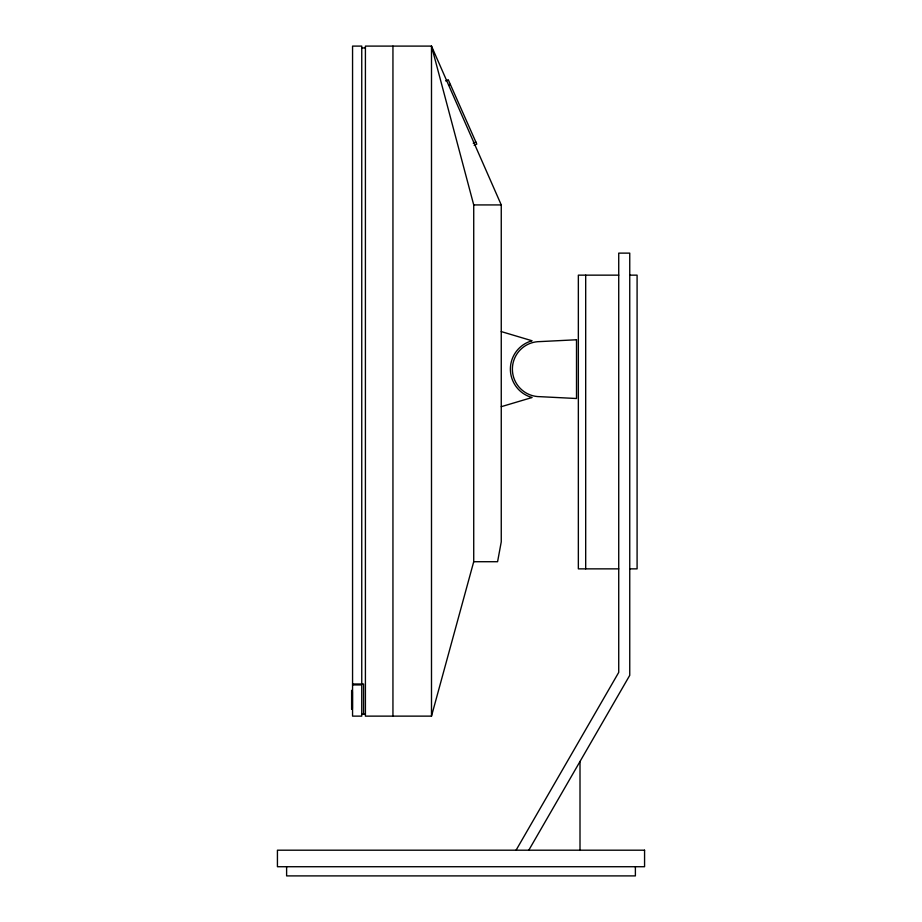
<?xml version="1.0" encoding="UTF-8"?>
<svg xmlns="http://www.w3.org/2000/svg" width="922" height="922" viewBox="0 0 922 922"><rect width="100%" height="100%" fill="white"/><g stroke="black" fill="none" stroke-linecap="round" stroke-linejoin="round"><path stroke-width="1.38" d="M431.496 716.129L473.724 561.717L473.724 204.926L431.496 46.1L365.412 46.1L365.412 716.129L431.496 716.129L431.496 46.1L501.257 204.926L501.257 541.848L497.58 561.717L473.724 561.717M516.066 850.199L618.731 672.38L618.731 253.124L629.749 253.124L629.749 675.33L528.79 850.199M445.614 80.882L448.253 79.718L476.789 144.12L474.162 145.296M448.565 85.17L450.316 84.386M473.228 143.187L475.856 142.023M501.257 406.683L532.086 397.509A29.366 29.262 -90 0 1 532.086 340.771L501.257 331.586M361.747 47.932L365.412 47.932M473.724 204.926L501.257 204.926M618.731 275.148L578.348 275.148L578.348 568.862L618.731 568.862M629.749 275.148L637.09 275.148L637.09 568.862L629.749 568.862M352.561 683.997L363.579 683.997L363.579 714.285M352.561 684.919L361.747 684.919L361.747 716.129L352.561 716.129L352.561 46.1L361.747 46.1L361.747 683.997M352.388 690.417L351.616 690.417L351.616 709.202L352.388 709.202M351.616 691.719L352.388 691.673L352.388 708.592L351.616 708.592M351.616 703.209L352.388 703.209M361.747 714.285L365.412 714.285M635.385 866.726L635.385 875.9L286.615 875.9L286.615 866.726M585.689 275.148L585.689 568.862M580.007 761.491L580.007 850.199M392.945 46.1L392.945 716.129M576.515 339.769L539.866 341.601A27.533 27.487 -90 0 0 512.39 369.134A27.533 27.487 -90 0 0 539.866 396.667L576.515 398.511L576.515 339.769M644.57 850.199L277.43 850.199L277.43 866.726L644.57 866.726L644.57 850.199"/></g></svg>
